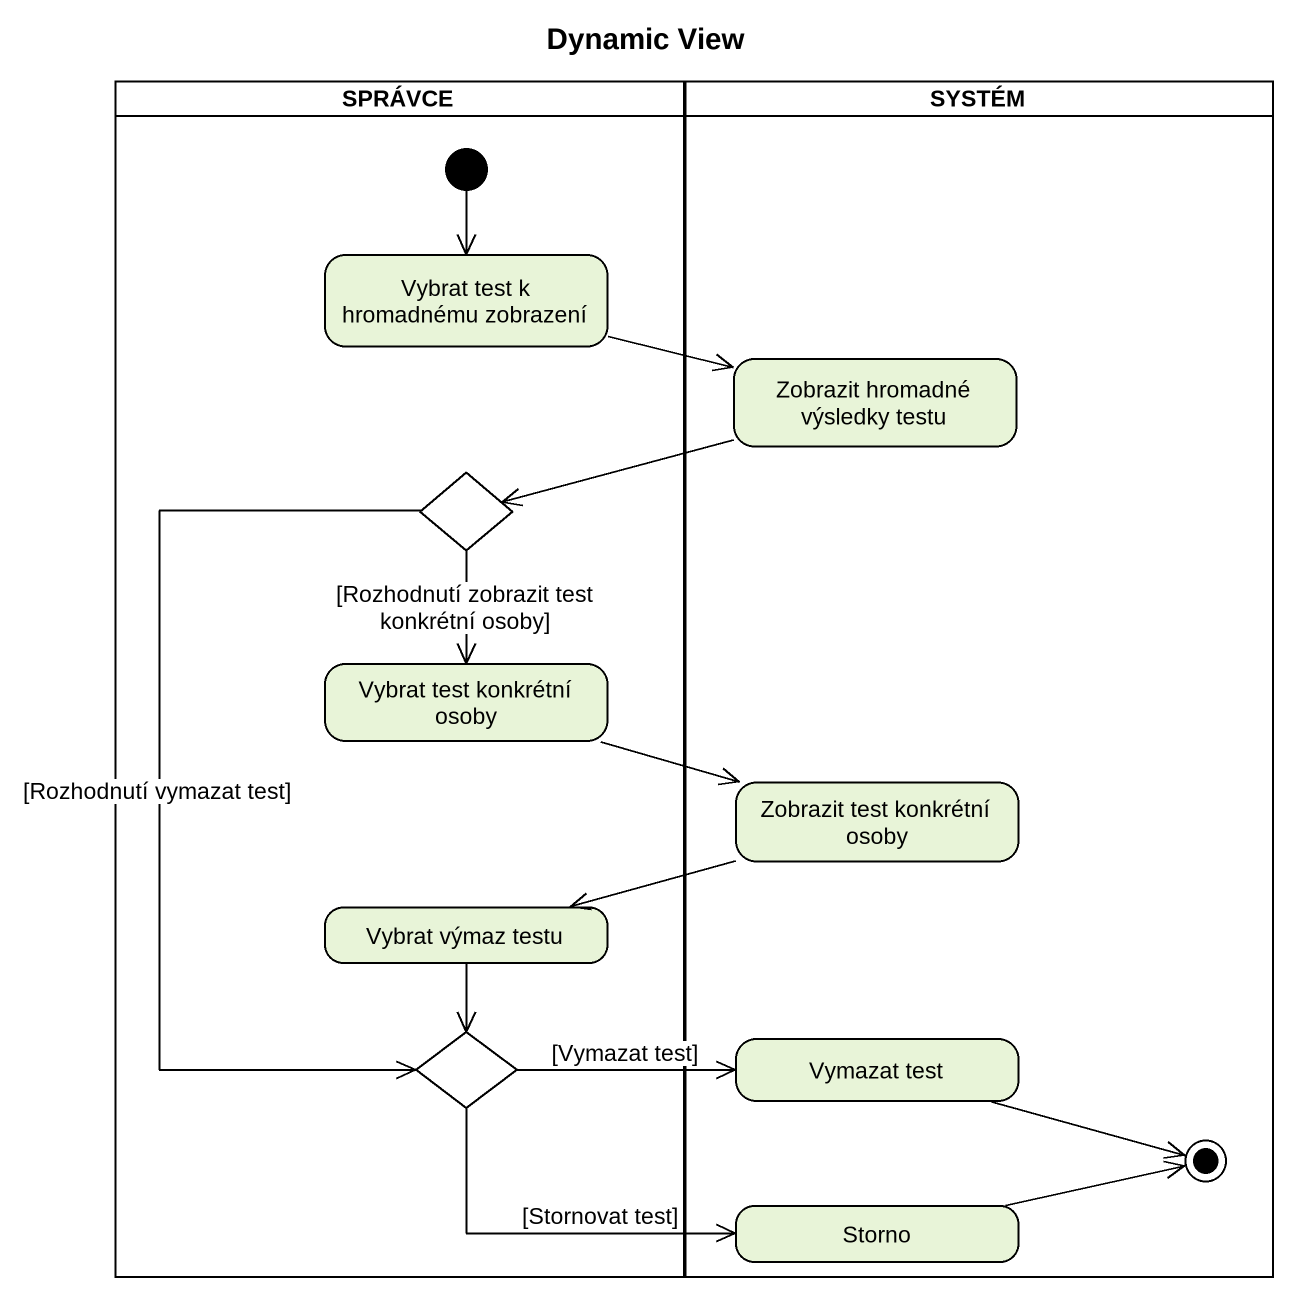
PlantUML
@startuml
title Dynamic View
hide empty description
state SPRÁVCE <<partition>> {
  state "Vybrat test k hromadnému zobrazení" as Vybrat_test_k_hromadnému
  state choice1 <<choice>>
  state "Vybrat test konkrétní osoby" as Vybrat_test_konkrétní_osoby
  state "Vybrat výmaz testu" as Vybrat_výmaz_testu
  state choice2 <<choice>>
  [*] --> Vybrat_test_k_hromadnému
}
state SYSTÉM <<partition>> {
  state "Zobrazit hromadné výsledky testu" as Zobrazit_hromadné_výsledky
  state "Zobrazit test konkrétní osoby" as Zobrazit_test_konkrétní
  state "Vymazat test" as Vymazat_test
  state Storno
  Vymazat_test -right-> [*]
  Storno -right-> [*]
}
Vybrat_test_k_hromadnému -right-> Zobrazit_hromadné_výsledky
Zobrazit_hromadné_výsledky -left-> choice1
choice1 --> Vybrat_test_konkrétní_osoby : [Rozhodnutí zobrazit test konkrétní osoby]
choice1 --> choice2 : [Rozhodnutí vymazat test]
Vybrat_test_konkrétní_osoby -right-> Zobrazit_test_konkrétní
Zobrazit_test_konkrétní -left-> Vybrat_výmaz_testu
Vybrat_výmaz_testu --> choice2
choice2 -right-> Vymazat_test : [Vymazat test]
choice2 -right-> Storno : [Stornovat test]
@enduml
